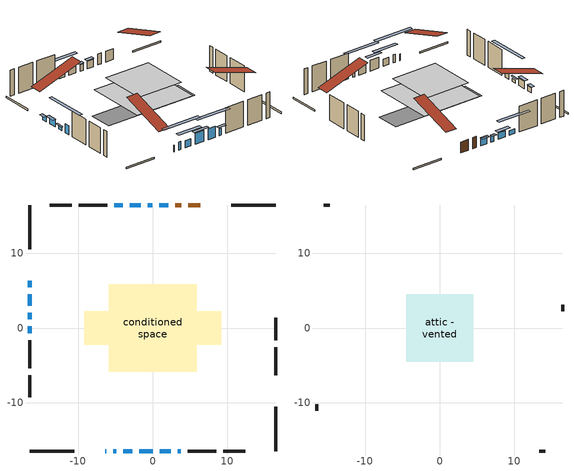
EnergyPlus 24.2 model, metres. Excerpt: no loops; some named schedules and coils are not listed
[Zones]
conditioned space
 floor outside (Floor1 construction): -0.89,-0.89 -0.89,0.89 0.89,0.89 0.89,-0.89 z0
 floor adiabatic (AdiabaticFloorConstruction): -5.88,-5.88 -5.88,5.88 5.88,5.88 5.88,-5.88 z2.44
 floor foundation (Slab1 construction): -9.14,-2.22 -9.14,2.22 9.14,2.22 9.14,-2.22 z0
 wall outside (RimJoist1 construction): 16.46,16.46 10.52,16.46 / -16.46,-16.46 -10.52,-16.46 / -16.46,16.46 -16.46,10.52 / 16.46,-16.46 16.46,-10.52 z0:0.3
 wall outside (AdiabaticWallConstruction 1): 6.35,16.46 4.76,16.46 / 3.83,16.46 3.02,16.46 z0:2.03
 wall outside (AdiabaticWallConstruction): -6.35,-16.46 -6.22,-16.46 / -0.06,16.46 -0.67,16.46 / -1.6,16.46 -3.07,16.46 z0:1.22; -5.29,-16.46 -4.89,-16.46 z0:1.53; -16.46,6.35 -16.46,5.43 z0:0.92; 2.09,16.46 0.87,16.46 / -3.96,-16.46 -2.74,-16.46 / -16.46,4.51 -16.46,2.98 z0:1.37; -4,16.46 -5.17,16.46 z0:0.86; -1.81,-16.46 0.02,-16.46 / 0.95,-16.46 2.42,-16.46 z0:2.03; -16.46,2.05 -16.46,1.16 z0:0.61; -16.46,0.23 -16.46,-0.68 z0:1.7; 3.35,-16.46 3.76,-16.46 z0:1.27
 wall outside (Wall1 construction): -6.1,16.46 -9.89,16.46 / 4.68,-16.46 8.48,-16.46 / -16.46,-1.61 -16.46,-5.41 / 16.46,-6.35 16.46,-2.55 z0:4.88
 wall outside (Wall2 construction): -10.82,16.46 -13.78,16.46 / 9.41,-16.46 12.37,-16.46 / -16.46,-6.34 -16.46,-9.3 / 16.46,-1.62 16.46,1.34 z0:4.88
 window (WindowConstruction 13): -6.35,-16.46 -6.22,-16.46 z0:1.22
 window (WindowConstruction 7): -5.29,-16.46 -4.89,-16.46 z0:1.52
 window (WindowConstruction 8): -16.46,6.35 -16.46,5.43 z0:0.91
 window (WindowConstruction 9): 2.09,16.46 0.87,16.46 z0:1.37
 window (WindowConstruction 10): -0.06,16.46 -0.67,16.46 z0:1.22
 window (WindowConstruction 11): -3.96,-16.46 -2.74,-16.46 z0:1.37
 window (WindowConstruction 12): -16.46,4.5 -16.46,2.98 z0:1.37
 window (WindowConstruction): -1.6,16.46 -3.07,16.46 z0:1.22
 window (WindowConstruction 1): -4,16.46 -5.17,16.46 z0:0.86
 window (WindowConstruction 2): -1.81,-16.46 0.02,-16.46 z0:2.03
 window (WindowConstruction 3): 0.95,-16.46 2.42,-16.46 z0:2.03
 window (WindowConstruction 4): -16.46,2.05 -16.46,1.16 z0:0.61
 window (WindowConstruction 5): -16.46,0.23 -16.46,-0.68 z0:1.7
 window (WindowConstruction 6): 3.35,-16.46 3.75,-16.46 z0:1.27
 door (Door): 6.35,16.46 4.76,16.46 z0:2.03
 door (Door 1): 3.83,16.46 3.02,16.46 z0:2.03
 ceiling adiabatic (AdiabaticFloorConstruction): 5.88,-5.88 5.88,5.88 -5.88,5.88 -5.88,-5.88 z2.44
attic - vented
 floor to conditioned space (Floor2 construction Reversed): -4.5,-4.5 -4.5,4.5 4.5,4.5 4.5,-4.5 z4.88
 wall outside (Wall3 construction): -14.71,16.46 -15.53,16.46 / 13.3,-16.46 14.12,-16.46 / -16.46,-10.23 -16.46,-11.05 / 16.46,2.27 16.46,3.09 z0:4.88
 roof outside (Roof1 construction): 7.28,16.46,4.88 7.28,7.69,7.8 9.59,7.69,7.8 9.59,16.46,4.88; -7.28,-16.46,4.88 -7.28,-7.69,7.8 -9.59,-7.69,7.8 -9.59,-16.46,4.88; -16.46,7.28,4.88 -7.69,7.28,7.8 -7.69,9.59,7.8 -16.46,9.59,4.88; 16.46,-7.28,4.88 7.69,-7.28,7.8 7.69,-9.59,7.8 16.46,-9.59,4.88
shading: -1.23,-16.46 -8.95,-16.46 -8.95,-17.07 -1.23,-17.07 z5.18; -16.46,5.28 -16.46,6.5 -17.07,6.5 -17.07,5.28 z1.06; 0.72,16.46 2.24,16.46 2.24,17.07 0.72,17.07 z1.52; -0.82,16.46 0.09,16.46 0.09,17.07 -0.82,17.07 z1.37; -0.91,-16.46 -5.79,-16.46 -5.79,-17.07 -0.91,-17.07 z3.2; -16.46,2.83 -16.46,4.65 -17.07,4.65 -17.07,2.83 z1.52; -3.68,16.46 -0.99,16.46 -0.99,17.07 -3.68,17.07 z1.83; -7.91,16.46 -1.26,16.46 -1.26,17.07 -7.91,17.07 z3.6; 0.63,-16.46 -2.42,-16.46 -2.42,-17.07 0.63,-17.07 z2.64; 5.16,-16.46 -1.79,-16.46 -1.79,-17.07 5.16,-17.07 z4.77; -16.46,0.86 -16.46,2.35 -16.76,2.35 -16.76,0.86 z0.91; -16.46,-4.34 -16.46,3.89 -17.07,3.89 -17.07,-4.34 z5.36; 4.36,-16.46 2.74,-16.46 2.74,-17.07 4.36,-17.07 z1.88
[Building]
Building 1: Terrain=Suburbs
[Site:Location]
Comox AP_BC: Latitude {deg}=49.72; Longitude {deg}=-124.9; Time Zone {hr}=-8; Elevation {m}=26; Keep Site Location Information=Yes
[Site:GroundTemperature:Shallow]
7.68431, 6.60511, 6.51868, 7.03082, 9.08677, 11.1331, 12.9072, 14.0311, 14.1265, 13.2125, 11.4836, 9.50004
[Site:WaterMainsTemperature]
Calculation Method=Schedule; Temperature Schedule=mains temperature schedule
[Material] Roughness=Rough; Thermal Absorptance=0.9
Name | Thickness {m} | Conductivity {W/m-K} | Density {kg/m3} | Specific Heat {J/kg-K} | Solar Absorptance | Visible Absorptance
asphalt or fiberglass shingles | 0.00635 | 0.162714 | 1121.4 | 1465.45 | 0.4 | 0.4
ceiling stud and cavity | 0.1397 | 0.0760664 | 65.682 | 1177.47 | 0.7 | 0.7
concrete 4.0 in. | 0.1016 | 1.803125 | 2242.8 | 837.4 | 0.7 | 0.7
door material | 0.04445 | 0.053851 | 512.64 | 1214.23 | 0.7 | 0.7
door material 1 | 0.04445 | 0.188738 | 512.64 | 1214.23 | 0.7 | 0.7
floor covering | 0.0127 | 0.0433444 | 54.468 | 1339.84 | 0.6 | 0.6
floor rigid ins; wall rigid ins | 0.512978 | 0.029427 | 32.04 | 1214.23 | 0.7 | 0.7
floor stud and cavity | 0.1397 | 0.0908587 | 92.3553 | 1139.71 | 0.7 | 0.7
floor stud and cavity 1 | 0.1397 | 1.75129 | 37.0049 | 1207.88 | 0.7 | 0.7
furniture material conditioned space 1 | 0.1524 | 0.115458 | 640.8 | 1214.23 | 0.6 | 0.6
gypsum board | 0.0127 | 0.160291 | 801 | 837.4 | 0.6 | 0.6
osb sheathing 0.5 in. | 0.0127 | 0.115458 | 512.64 | 1214.23 | 0.7 | 0.7
osb sheathing 0.75 in. | 0.01905 | 0.115458 | 512.64 | 1214.23 | 0.7 | 0.7
osb sheathing 2.0 in. | 0.0508 | 0.115458 | 512.64 | 1214.23 | 0.7 | 0.7
rim joist stud and cavity | 0.0508 | 0.0285197 | 125.044 | 1163.47 | 0.6 | 0.6
wall stud and cavity | 0.1397 | 0.0933394 | 139.0536 | 1170.24 | 0.7 | 0.7
wall stud and cavity 1 | 0.1397 | 0.0941144 | 139.0536 | 1170.24 | 0.7 | 0.7
wall stud and cavity 2 | 0.0889 | 6.1454 | 50.32683 | 1063.81 | 0.6 | 0.6
wall stud and cavity 3 | 0.0889 | 0.380278 | 52.3479 | 1209.89 | 0.7 | 0.7
wall stud and cavity 4 | 0.0889 | 0.391764 | 83.0341 | 1211.67 | 0.7 | 0.7
wood siding | 0.0254 | 0.102417 | 544.68 | 1172.36 | 0.4 | 0.4
wood siding 1 | 0.00254 | 0.102417 | 544.68 | 1172.36 | 0.4 | 0.4
wood siding 2; wood siding 3; wood siding 4 | 0.0254 | 0.102417 | 544.68 | 1172.36 | 0.7 | 0.7
[WindowMaterial:SimpleGlazingSystem]
Name | U-Factor {W/m2-K} | Solar Heat Gain Coefficient
WindowMaterial | 2.24054 | 0.55
WindowMaterial 1 | 2.364887 | 0.5
WindowMaterial 10 | 2.438701 | 0.46
WindowMaterial 11 | 2.21385 | 0.56
WindowMaterial 12 | 5.521855 | 0.55
WindowMaterial 2 | 4.21762 | 0.68
WindowMaterial 3 | 1.99922 | 0.65
WindowMaterial 4 | 2.52274 | 0.43
WindowMaterial 5 | 2.48753 | 0.44
WindowMaterial 6 | 2.33139 | 0.54
WindowMaterial 7 | 2.31833 | 0.55
WindowMaterial 8 | 2.43473 | 0.47
WindowMaterial 9 | 2.25928 | 0.54
[Construction]
AdiabaticFloorConstruction: floor stud and cavity 1, floor rigid ins, osb sheathing 0.75 in., floor covering
AdiabaticWallConstruction: wood siding 3, wall rigid ins, wall stud and cavity 3, gypsum board
AdiabaticWallConstruction 1: wood siding 4, wall rigid ins, wall stud and cavity 3, gypsum board
Door: door material
Door 1: door material 1
Floor1 construction: floor stud and cavity, osb sheathing 0.75 in., floor covering
Floor2 construction Reversed: gypsum board, ceiling stud and cavity
furniture construction conditioned space 1: furniture material conditioned space 1
PartitionWallConstruction: gypsum board, wall stud and cavity 4, gypsum board
RimJoist1 construction: wood siding 2, osb sheathing 2.0 in., rim joist stud and cavity
Roof1 construction: asphalt or fiberglass shingles
Slab1 construction: concrete 4.0 in.
Wall1 construction: wood siding, osb sheathing 0.5 in., wall stud and cavity, gypsum board
Wall2 construction: wood siding, osb sheathing 0.5 in., wall stud and cavity 1, gypsum board
Wall3 construction: wood siding 1, wall stud and cavity 2
WindowConstruction: WindowMaterial
WindowConstruction 1: WindowMaterial 1
WindowConstruction 10: WindowMaterial 10
WindowConstruction 11; WindowConstruction 9: WindowMaterial 9
WindowConstruction 12: WindowMaterial 11
WindowConstruction 13: WindowMaterial 12
WindowConstruction 2: WindowMaterial 2
WindowConstruction 3: WindowMaterial 3
WindowConstruction 4: WindowMaterial 4
WindowConstruction 5: WindowMaterial 5
WindowConstruction 6: WindowMaterial 6
WindowConstruction 7: WindowMaterial 7
WindowConstruction 8: WindowMaterial 8
[Zone] Multiplier=1; Part of Total Floor Area=Yes
Name | Volume {m3}
attic - vented | 38.4288
conditioned space | 361.7
[Space]
Name | Zone | Volume {m3}
attic - vented 1 | attic - vented | 38.4288
conditioned space 1 | conditioned space | 361.7
[ZoneInfiltration:EffectiveLeakageArea]
infil attic - vented 1: Zone or Space=attic - vented 1; Schedule=Always On Discrete; Effective Air Leakage Area {cm2}=3471.86; Stack Coefficient=0.000542328; Wind Coefficient=1.57344e-05
[ZoneMixing]
whole house fan mix: Zone or Space=attic - vented; Schedule=Always On Continuous; Design Flow Rate Calculation Method=Flow/Zone; Design Flow Rate {m3/s}=0; Source Zone or Space=conditioned space
[SurfaceProperty:ExposedFoundationPerimeter]
Slab1: Exposed Perimeter Calculation Method=TotalExposedPerimeter; Total Exposed Perimeter {m}=45.416
[InternalMass] Zone or ZoneList=conditioned space; Space or SpaceList=conditioned space 1
Name | Construction | Surface Area {m2}
furniture mass conditioned space 1 | furniture construction conditioned space 1 | 88.9478
partition wall mass | PartitionWallConstruction | 222.369
[Lights]
interior lighting: Zone or ZoneList or Space or SpaceList=conditioned space 1; Schedule=interior lighting schedule; Design Level Calculation Method=LightingLevel; Lighting Level {W}=343.2; Return Air Fraction=0; Fraction Radiant=0.6; Fraction Visible=0.2; Fraction Replaceable=1
[People]
occupants: Zone or ZoneList or Space or SpaceList=conditioned space 1; Number of People Schedule=occupants schedule; Number of People Calculation Method=People; Number of People=3; Fraction Radiant=0.314171; Sensible Heat Fraction=0.56303; Activity Level Schedule=occupants activity schedule; Carbon Dioxide Generation Rate {m3/s-W}=0; Enable ASHRAE 55 Comfort Warnings=No; Mean Radiant Temperature Calculation Type=EnclosureAveraged
[ElectricEquipment] Zone or ZoneList or Space or SpaceList=conditioned space 1; Design Level Calculation Method=EquipmentLevel
Name | Schedule | Design Level {W} | Fraction Latent | Fraction Radiant | Fraction Lost
clothes dryer | clothes dryer schedule | 140.772 | 0.015 | 0.081 | 0.85
clothes washer | clothes washer schedule | 32.1985 | 0.03 | 0.162 | 0.7
cooking range | cooking range schedule | 215.147 | 0.08 | 0.432 | 0.2
dishwasher | dishwasher schedule | 66.8632 | 0.3 | 0.18 | 0.4
fridge | fridge schedule | 72.9452 | 0 | 0.6 | 0
mech vent bath fan 0 | mech vent bath fan 0 schedule | 50.2 | 0 | 0 | 1
mech vent house fan | mech vent house fan schedule | 0 | 0 | 0 | 1
mech vent house fan cfis | mech vent house fan cfis schedule | 0 | 0 | 0 | 0
mech vent range fan 0 | mech vent range fan 0 schedule | 57 | 0 | 0 | 1
misc plug loads | misc plug loads schedule | 494.7 | 0.045 | 0.513 | 0.1
whole house fan | Always On Discrete | 0 | 0 | 0 | 1
[OtherEquipment] Zone or ZoneList or Space or SpaceList=conditioned space 1; Design Level Calculation Method=EquipmentLevel
Name | Fuel Type | Schedule | Design Level {W} | Fraction Latent | Fraction Radiant | Fraction Lost
clothes dryer 1 | Electricity | clothes dryer schedule | 0 | 0.015 | 0.081 | 0.85
cooking range 1 | Electricity | cooking range schedule | 0 | 0.08 | 0.432 | 0.2
general water use latent | None | general water use schedule | 62.594 | 1 | 0 | 0
general water use sensible | None | general water use schedule | -61.6891 | 0 | 0.6 | 0
mech vent house fan latent load | None | Always On Discrete | 0 | 1 | 0 | 0
mech vent house fan sensible load | None | Always On Discrete | 0 | 0 | 0 | 0
water heater energy adjustment1 | Electricity | Always On Discrete | 0.01 | 0 | 0 | 1
[ZoneInfiltration:DesignFlowRate] Zone or ZoneList or Space or SpaceList=conditioned space 1; Schedule=Always On Discrete; Design Flow Rate Calculation Method=Flow/Zone; Design Flow Rate {m3/s}=0
infil flow; natural vent flow; whole house fan flow
[ZoneControl:Thermostat]
conditioned space Thermostat: Zone or ZoneList=conditioned space; Control Type Schedule=conditioned space Thermostat Schedule; Control 1=conditioned space temperature setpoint; Temperature Difference Between Cutout And Setpoint {deltaC}=0
[ThermostatSetpoint:DualSetpoint]
conditioned space temperature setpoint: Heating Setpoint Temperature Schedule=heating setpoint; Cooling Setpoint Temperature Schedule=cooling setpoint
[AirLoopHVAC:UnitarySystem]
unit heater unitary system: Control Type=Load; Controlling Zone or Thermostat Location=conditioned space; Dehumidification Control Type=None; Availability Schedule=Always On Discrete; Supply Fan=unit heater supply fan; Fan Placement=BlowThrough; Supply Air Fan Operating Mode Schedule=unit heater auto fan schedule; Heating Coil=unit heater htg coil; DX Heating Coil Sizing Ratio=1; Use DOAS DX Cooling Coil=No; Minimum Supply Air Temperature {C}=2; Latent Load Control=SensibleOnlyLoadControl; Cooling Supply Air Flow Rate Method=None; Heating Supply Air Flow Rate Method=SupplyAirFlowRate; Heating Supply Air Flow Rate {m3/s}=0.00141584; No Load Supply Air Flow Rate Method=SupplyAirFlowRate; No Load Supply Air Flow Rate {m3/s}=0; No Load Supply Air Flow Rate Control Set To Low Speed=Yes; Maximum Supply Air Temperature {C}=48.8889; Maximum Outdoor Dry-Bulb Temperature for Supplemental Heater Operation {C}=21; Ancillary On-Cycle Electric Power {W}=0; Ancillary Off-Cycle Electric Power {W}=0
[Zone equipment]
conditioned space: electric baseboard, unit heater unitary system
[Foundation:Kiva]
Foundation Kiva 1: Initial Indoor Air Temperature {C}=18; Wall Height Above Grade {m}=0.1016; Wall Depth Below Slab {m}=0.2032
[Foundation:Kiva:Settings]
Soil Conductivity {W/m-K}=0.849921; Soil Density {kg/m3}=1842.3; Soil Specific Heat {J/kg-K}=418.7; Ground Solar Absorptivity=0.9; Ground Thermal Absorptivity=0.9; Ground Surface Roughness {m}=0.03; Far-Field Width {m}=40; Deep-Ground Boundary Condition=ZeroFlux; Deep-Ground Depth {m}=40; Minimum Cell Dimension {m}=0.2; Maximum Cell Growth Coefficient=3; Simulation Timestep=Timestep
[Exterior:Lights]
exterior lighting: Schedule=exterior lighting schedule; Design Level {W}=75.6
[EnergyManagementSystem:Sensor] Output:Variable or Output:Meter Index Key=conditioned space
Name | Output:Variable or Output:Meter
conditioned_space_clg_unmet_s | Zone Cooling Setpoint Not Met Time
conditioned_space_htg_unmet_s | Zone Heating Setpoint Not Met Time
fridge_tin_s; tin_s; tin_s_1 | Zone Mean Air Temperature
tout_s | Zone Outdoor Air Drybulb Temperature
win_s | Zone Air Humidity Ratio
[Schedule:Constant]
Name | Hourly Value
Always On Continuous; mech vent house fan schedule; mech vent house fan cfis schedule; Always On Discrete | 1
occupants activity schedule | 117.228
fridge schedule; unit heater auto fan schedule | 0
[Schedule:Week:Daily]
interior lighting schedule Week Rule - Jan1-Jan27: interior lighting schedule day, interior lighting schedule day, interior lighting schedule day, interior lighting schedule day, interior lighting schedule day, interior lighting schedule day, interior lighting schedule day, interior lighting schedule default day, interior lighting schedule default day, interior lighting schedule default day, interior lighting schedule default day, interior lighting schedule default day
interior lighting schedule Week Rule - Jan28-Feb3: interior lighting schedule day, interior lighting schedule day, interior lighting schedule day, interior lighting schedule day, interior lighting schedule day 1, interior lighting schedule day 1, interior lighting schedule day 1, interior lighting schedule default day, interior lighting schedule default day, interior lighting schedule default day, interior lighting schedule default day, interior lighting schedule default day
interior lighting schedule Week Rule - Feb4-Feb24: interior lighting schedule day 1, interior lighting schedule day 1, interior lighting schedule day 1, interior lighting schedule day 1, interior lighting schedule day 1, interior lighting schedule day 1, interior lighting schedule day 1, interior lighting schedule default day, interior lighting schedule default day, interior lighting schedule default day, interior lighting schedule default day, interior lighting schedule default day
interior lighting schedule Week Rule - Feb25-Mar3: interior lighting schedule day 1, interior lighting schedule day 1, interior lighting schedule day 1, interior lighting schedule day 1, interior lighting schedule day 2, interior lighting schedule day 2, interior lighting schedule day 2, interior lighting schedule default day, interior lighting schedule default day, interior lighting schedule default day, interior lighting schedule default day, interior lighting schedule default day
interior lighting schedule Week Rule - Mar4-Mar31: interior lighting schedule day 2, interior lighting schedule day 2, interior lighting schedule day 2, interior lighting schedule day 2, interior lighting schedule day 2, interior lighting schedule day 2, interior lighting schedule day 2, interior lighting schedule default day, interior lighting schedule default day, interior lighting schedule default day, interior lighting schedule default day, interior lighting schedule default day
interior lighting schedule Week Rule - Apr1-Apr28: interior lighting schedule day 3, interior lighting schedule day 3, interior lighting schedule day 3, interior lighting schedule day 3, interior lighting schedule day 3, interior lighting schedule day 3, interior lighting schedule day 3, interior lighting schedule default day, interior lighting schedule default day, interior lighting schedule default day, interior lighting schedule default day, interior lighting schedule default day
interior lighting schedule Week Rule - Apr29-May5: interior lighting schedule day 3, interior lighting schedule day 3, interior lighting schedule day 4, interior lighting schedule day 4, interior lighting schedule day 4, interior lighting schedule day 4, interior lighting schedule day 4, interior lighting schedule default day, interior lighting schedule default day, interior lighting schedule default day, interior lighting schedule default day, interior lighting schedule default day
interior lighting schedule Week Rule - May6-May26: interior lighting schedule day 4, interior lighting schedule day 4, interior lighting schedule day 4, interior lighting schedule day 4, interior lighting schedule day 4, interior lighting schedule day 4, interior lighting schedule day 4, interior lighting schedule default day, interior lighting schedule default day, interior lighting schedule default day, interior lighting schedule default day, interior lighting schedule default day
interior lighting schedule Week Rule - May27-Jun2: interior lighting schedule day 4, interior lighting schedule day 4, interior lighting schedule day 4, interior lighting schedule day 4, interior lighting schedule day 4, interior lighting schedule day 5, interior lighting schedule day 5, interior lighting schedule default day, interior lighting schedule default day, interior lighting schedule default day, interior lighting schedule default day, interior lighting schedule default day
interior lighting schedule Week Rule - Jun3-Jun30: interior lighting schedule day 5, interior lighting schedule day 5, interior lighting schedule day 5, interior lighting schedule day 5, interior lighting schedule day 5, interior lighting schedule day 5, interior lighting schedule day 5, interior lighting schedule default day, interior lighting schedule default day, interior lighting schedule default day, interior lighting schedule default day, interior lighting schedule default day
interior lighting schedule Week Rule - Jul1-Jul28: interior lighting schedule day 6, interior lighting schedule day 6, interior lighting schedule day 6, interior lighting schedule day 6, interior lighting schedule day 6, interior lighting schedule day 6, interior lighting schedule day 6, interior lighting schedule default day, interior lighting schedule default day, interior lighting schedule default day, interior lighting schedule default day, interior lighting schedule default day
interior lighting schedule Week Rule - Jul29-Aug4: interior lighting schedule day 6, interior lighting schedule day 6, interior lighting schedule day 6, interior lighting schedule day 7, interior lighting schedule day 7, interior lighting schedule day 7, interior lighting schedule day 7, interior lighting schedule default day, interior lighting schedule default day, interior lighting schedule default day, interior lighting schedule default day, interior lighting schedule default day
interior lighting schedule Week Rule - Aug5-Aug25: interior lighting schedule day 7, interior lighting schedule day 7, interior lighting schedule day 7, interior lighting schedule day 7, interior lighting schedule day 7, interior lighting schedule day 7, interior lighting schedule day 7, interior lighting schedule default day, interior lighting schedule default day, interior lighting schedule default day, interior lighting schedule default day, interior lighting schedule default day
interior lighting schedule Week Rule - Aug26-Sep1: interior lighting schedule day 7, interior lighting schedule day 7, interior lighting schedule day 7, interior lighting schedule day 7, interior lighting schedule day 7, interior lighting schedule day 7, interior lighting schedule day 8, interior lighting schedule default day, interior lighting schedule default day, interior lighting schedule default day, interior lighting schedule default day, interior lighting schedule default day
interior lighting schedule Week Rule - Sep2-Sep29: interior lighting schedule day 8, interior lighting schedule day 8, interior lighting schedule day 8, interior lighting schedule day 8, interior lighting schedule day 8, interior lighting schedule day 8, interior lighting schedule day 8, interior lighting schedule default day, interior lighting schedule default day, interior lighting schedule default day, interior lighting schedule default day, interior lighting schedule default day
interior lighting schedule Week Rule - Sep30-Oct6: interior lighting schedule day 8, interior lighting schedule day 9, interior lighting schedule day 9, interior lighting schedule day 9, interior lighting schedule day 9, interior lighting schedule day 9, interior lighting schedule day 9, interior lighting schedule default day, interior lighting schedule default day, interior lighting schedule default day, interior lighting schedule default day, interior lighting schedule default day
interior lighting schedule Week Rule - Oct7-Oct27: interior lighting schedule day 9, interior lighting schedule day 9, interior lighting schedule day 9, interior lighting schedule day 9, interior lighting schedule day 9, interior lighting schedule day 9, interior lighting schedule day 9, interior lighting schedule default day, interior lighting schedule default day, interior lighting schedule default day, interior lighting schedule default day, interior lighting schedule default day
interior lighting schedule Week Rule - Oct28-Nov3: interior lighting schedule day 9, interior lighting schedule day 9, interior lighting schedule day 9, interior lighting schedule day 9, interior lighting schedule day 10, interior lighting schedule day 10, interior lighting schedule day 10, interior lighting schedule default day, interior lighting schedule default day, interior lighting schedule default day, interior lighting schedule default day, interior lighting schedule default day
interior lighting schedule Week Rule - Nov4-Nov24: interior lighting schedule day 10, interior lighting schedule day 10, interior lighting schedule day 10, interior lighting schedule day 10, interior lighting schedule day 10, interior lighting schedule day 10, interior lighting schedule day 10, interior lighting schedule default day, interior lighting schedule default day, interior lighting schedule default day, interior lighting schedule default day, interior lighting schedule default day
interior lighting schedule Week Rule - Nov25-Dec1: interior lighting schedule day 10, interior lighting schedule day 10, interior lighting schedule day 10, interior lighting schedule day 10, interior lighting schedule day 10, interior lighting schedule day 10, interior lighting schedule day 11, interior lighting schedule default day, interior lighting schedule default day, interior lighting schedule default day, interior lighting schedule default day, interior lighting schedule default day
interior lighting schedule Week Rule - Dec2-Dec31: interior lighting schedule day 11, interior lighting schedule day 11, interior lighting schedule day 11, interior lighting schedule day 11, interior lighting schedule day 11, interior lighting schedule day 11, interior lighting schedule day 11, interior lighting schedule default day, interior lighting schedule default day, interior lighting schedule default day, interior lighting schedule default day, interior lighting schedule default day
occupants schedule Week Rule - Jan1-Dec31: occupants schedule day, occupants schedule day, occupants schedule day, occupants schedule day, occupants schedule day, occupants schedule day, occupants schedule day, occupants schedule default day, occupants schedule default day, occupants schedule default day, occupants schedule default day, occupants schedule default day
clothes dryer schedule Week Rule - Jan1-Dec31: clothes dryer schedule day, clothes dryer schedule day, clothes dryer schedule day, clothes dryer schedule day, clothes dryer schedule day, clothes dryer schedule day, clothes dryer schedule day, clothes dryer schedule default day, clothes dryer schedule default day, clothes dryer schedule default day, clothes dryer schedule default day, clothes dryer schedule default day
clothes washer schedule Week Rule - Jan1-Dec31: clothes washer schedule day, clothes washer schedule day, clothes washer schedule day, clothes washer schedule day, clothes washer schedule day, clothes washer schedule day, clothes washer schedule day, clothes washer schedule default day, clothes washer schedule default day, clothes washer schedule default day, clothes washer schedule default day, clothes washer schedule default day
cooking range schedule Week Rule - Jan1-Dec31: cooking range schedule day, cooking range schedule day, cooking range schedule day, cooking range schedule day, cooking range schedule day, cooking range schedule day, cooking range schedule day, cooking range schedule default day, cooking range schedule default day, cooking range schedule default day, cooking range schedule default day, cooking range schedule default day
dishwasher schedule Week Rule - Jan1-Dec31: dishwasher schedule day, dishwasher schedule day, dishwasher schedule day, dishwasher schedule day, dishwasher schedule day, dishwasher schedule day, dishwasher schedule day, dishwasher schedule default day, dishwasher schedule default day, dishwasher schedule default day, dishwasher schedule default day, dishwasher schedule default day
mech vent bath fan 0 schedule Week Rule - Jan1-Dec31: mech vent bath fan 0 schedule day, mech vent bath fan 0 schedule day, mech vent bath fan 0 schedule day, mech vent bath fan 0 schedule day, mech vent bath fan 0 schedule day, mech vent bath fan 0 schedule day, mech vent bath fan 0 schedule day, mech vent bath fan 0 schedule default day, mech vent bath fan 0 schedule default day, mech vent bath fan 0 schedule default day, mech vent bath fan 0 schedule default day, mech vent bath fan 0 schedule default day
mech vent range fan 0 schedule Week Rule - Jan1-Dec31: mech vent range fan 0 schedule day, mech vent range fan 0 schedule day, mech vent range fan 0 schedule day, mech vent range fan 0 schedule day, mech vent range fan 0 schedule day, mech vent range fan 0 schedule day, mech vent range fan 0 schedule day, mech vent range fan 0 schedule default day, mech vent range fan 0 schedule default day, mech vent range fan 0 schedule default day, mech vent range fan 0 schedule default day, mech vent range fan 0 schedule default day
misc plug loads schedule Week Rule - Jan1-Dec31: misc plug loads schedule day, misc plug loads schedule day, misc plug loads schedule day, misc plug loads schedule day, misc plug loads schedule day, misc plug loads schedule day, misc plug loads schedule day, misc plug loads schedule default day, misc plug loads schedule default day, misc plug loads schedule default day, misc plug loads schedule default day, misc plug loads schedule default day
general water use schedule Week Rule - Jan1-Dec31: general water use schedule day, general water use schedule day, general water use schedule day, general water use schedule day, general water use schedule day, general water use schedule day, general water use schedule day, general water use schedule default day, general water use schedule default day, general water use schedule default day, general water use schedule default day, general water use schedule default day
exterior lighting schedule Week Rule - Jan1-Jan27: exterior lighting schedule day, exterior lighting schedule day, exterior lighting schedule day, exterior lighting schedule day, exterior lighting schedule day, exterior lighting schedule day, exterior lighting schedule day, exterior lighting schedule default day, exterior lighting schedule default day, exterior lighting schedule default day, exterior lighting schedule default day, exterior lighting schedule default day
exterior lighting schedule Week Rule - Jan28-Feb3: exterior lighting schedule day, exterior lighting schedule day, exterior lighting schedule day, exterior lighting schedule day, exterior lighting schedule day 1, exterior lighting schedule day 1, exterior lighting schedule day 1, exterior lighting schedule default day, exterior lighting schedule default day, exterior lighting schedule default day, exterior lighting schedule default day, exterior lighting schedule default day
exterior lighting schedule Week Rule - Feb4-Feb24: exterior lighting schedule day 1, exterior lighting schedule day 1, exterior lighting schedule day 1, exterior lighting schedule day 1, exterior lighting schedule day 1, exterior lighting schedule day 1, exterior lighting schedule day 1, exterior lighting schedule default day, exterior lighting schedule default day, exterior lighting schedule default day, exterior lighting schedule default day, exterior lighting schedule default day
exterior lighting schedule Week Rule - Feb25-Mar3: exterior lighting schedule day 1, exterior lighting schedule day 1, exterior lighting schedule day 1, exterior lighting schedule day 1, exterior lighting schedule day 2, exterior lighting schedule day 2, exterior lighting schedule day 2, exterior lighting schedule default day, exterior lighting schedule default day, exterior lighting schedule default day, exterior lighting schedule default day, exterior lighting schedule default day
exterior lighting schedule Week Rule - Mar4-Mar31: exterior lighting schedule day 2, exterior lighting schedule day 2, exterior lighting schedule day 2, exterior lighting schedule day 2, exterior lighting schedule day 2, exterior lighting schedule day 2, exterior lighting schedule day 2, exterior lighting schedule default day, exterior lighting schedule default day, exterior lighting schedule default day, exterior lighting schedule default day, exterior lighting schedule default day
exterior lighting schedule Week Rule - Apr1-Apr28: exterior lighting schedule day 3, exterior lighting schedule day 3, exterior lighting schedule day 3, exterior lighting schedule day 3, exterior lighting schedule day 3, exterior lighting schedule day 3, exterior lighting schedule day 3, exterior lighting schedule default day, exterior lighting schedule default day, exterior lighting schedule default day, exterior lighting schedule default day, exterior lighting schedule default day
exterior lighting schedule Week Rule - Apr29-May5: exterior lighting schedule day 3, exterior lighting schedule day 3, exterior lighting schedule day 4, exterior lighting schedule day 4, exterior lighting schedule day 4, exterior lighting schedule day 4, exterior lighting schedule day 4, exterior lighting schedule default day, exterior lighting schedule default day, exterior lighting schedule default day, exterior lighting schedule default day, exterior lighting schedule default day
exterior lighting schedule Week Rule - May6-May26: exterior lighting schedule day 4, exterior lighting schedule day 4, exterior lighting schedule day 4, exterior lighting schedule day 4, exterior lighting schedule day 4, exterior lighting schedule day 4, exterior lighting schedule day 4, exterior lighting schedule default day, exterior lighting schedule default day, exterior lighting schedule default day, exterior lighting schedule default day, exterior lighting schedule default day
exterior lighting schedule Week Rule - May27-Jun2: exterior lighting schedule day 4, exterior lighting schedule day 4, exterior lighting schedule day 4, exterior lighting schedule day 4, exterior lighting schedule day 4, exterior lighting schedule day 5, exterior lighting schedule day 5, exterior lighting schedule default day, exterior lighting schedule default day, exterior lighting schedule default day, exterior lighting schedule default day, exterior lighting schedule default day
exterior lighting schedule Week Rule - Jun3-Jun30: exterior lighting schedule day 5, exterior lighting schedule day 5, exterior lighting schedule day 5, exterior lighting schedule day 5, exterior lighting schedule day 5, exterior lighting schedule day 5, exterior lighting schedule day 5, exterior lighting schedule default day, exterior lighting schedule default day, exterior lighting schedule default day, exterior lighting schedule default day, exterior lighting schedule default day
exterior lighting schedule Week Rule - Jul1-Jul28: exterior lighting schedule day 6, exterior lighting schedule day 6, exterior lighting schedule day 6, exterior lighting schedule day 6, exterior lighting schedule day 6, exterior lighting schedule day 6, exterior lighting schedule day 6, exterior lighting schedule default day, exterior lighting schedule default day, exterior lighting schedule default day, exterior lighting schedule default day, exterior lighting schedule default day
exterior lighting schedule Week Rule - Jul29-Aug4: exterior lighting schedule day 6, exterior lighting schedule day 6, exterior lighting schedule day 6, exterior lighting schedule day 7, exterior lighting schedule day 7, exterior lighting schedule day 7, exterior lighting schedule day 7, exterior lighting schedule default day, exterior lighting schedule default day, exterior lighting schedule default day, exterior lighting schedule default day, exterior lighting schedule default day
exterior lighting schedule Week Rule - Aug5-Aug25: exterior lighting schedule day 7, exterior lighting schedule day 7, exterior lighting schedule day 7, exterior lighting schedule day 7, exterior lighting schedule day 7, exterior lighting schedule day 7, exterior lighting schedule day 7, exterior lighting schedule default day, exterior lighting schedule default day, exterior lighting schedule default day, exterior lighting schedule default day, exterior lighting schedule default day
exterior lighting schedule Week Rule - Aug26-Sep1: exterior lighting schedule day 7, exterior lighting schedule day 7, exterior lighting schedule day 7, exterior lighting schedule day 7, exterior lighting schedule day 7, exterior lighting schedule day 7, exterior lighting schedule day 8, exterior lighting schedule default day, exterior lighting schedule default day, exterior lighting schedule default day, exterior lighting schedule default day, exterior lighting schedule default day
[Schedule:Year]
interior lighting schedule: interior lighting schedule Week Rule - Jan1-Jan27, 1, 1, 1, 27, interior lighting schedule Week Rule - Jan28-Feb3, 1, 28, 2, 3, interior lighting schedule Week Rule - Feb4-Feb24, 2, 4, 2, 24, interior lighting schedule Week Rule - Feb25-Mar3, 2, 25, 3, 3, interior lighting schedule Week Rule - Mar4-Mar31, 3, 4, 3, 31, interior lighting schedule Week Rule - Apr1-Apr28, 4, 1, 4, 28, interior lighting schedule Week Rule - Apr29-May5, 4, 29, 5, 5, interior lighting schedule Week Rule - May6-May26, 5, 6, 5, 26, interior lighting schedule Week Rule - May27-Jun2, 5, 27, 6, 2, interior lighting schedule Week Rule - Jun3-Jun30, 6, 3, 6, 30, interior lighting schedule Week Rule - Jul1-Jul28, 7, 1, 7, 28, interior lighting schedule Week Rule - Jul29-Aug4, 7, 29, 8, 4, interior lighting schedule Week Rule - Aug5-Aug25, 8, 5, 8, 25, interior lighting schedule Week Rule - Aug26-Sep1, 8, 26, 9, 1, interior lighting schedule Week Rule - Sep2-Sep29, 9, 2, 9, 29, interior lighting schedule Week Rule - Sep30-Oct6, 9, 30, 10, 6, interior lighting schedule Week Rule - Oct7-Oct27, 10, 7, 10, 27, interior lighting schedule Week Rule - Oct28-Nov3, 10, 28, 11, 3, interior lighting schedule Week Rule - Nov4-Nov24, 11, 4, 11, 24, interior lighting schedule Week Rule - Nov25-Dec1, 11, 25, 12, 1, interior lighting schedule Week Rule - Dec2-Dec31, 12, 2, 12, 31
occupants schedule: occupants schedule Week Rule - Jan1-Dec31, 1, 1, 12, 31
clothes dryer schedule: clothes dryer schedule Week Rule - Jan1-Dec31, 1, 1, 12, 31
clothes washer schedule: clothes washer schedule Week Rule - Jan1-Dec31, 1, 1, 12, 31
cooking range schedule: cooking range schedule Week Rule - Jan1-Dec31, 1, 1, 12, 31
dishwasher schedule: dishwasher schedule Week Rule - Jan1-Dec31, 1, 1, 12, 31
mech vent bath fan 0 schedule: mech vent bath fan 0 schedule Week Rule - Jan1-Dec31, 1, 1, 12, 31
mech vent range fan 0 schedule: mech vent range fan 0 schedule Week Rule - Jan1-Dec31, 1, 1, 12, 31
misc plug loads schedule: misc plug loads schedule Week Rule - Jan1-Dec31, 1, 1, 12, 31
general water use schedule: general water use schedule Week Rule - Jan1-Dec31, 1, 1, 12, 31
exterior lighting schedule: exterior lighting schedule Week Rule - Jan1-Jan27, 1, 1, 1, 27, exterior lighting schedule Week Rule - Jan28-Feb3, 1, 28, 2, 3, exterior lighting schedule Week Rule - Feb4-Feb24, 2, 4, 2, 24, exterior lighting schedule Week Rule - Feb25-Mar3, 2, 25, 3, 3, exterior lighting schedule Week Rule - Mar4-Mar31, 3, 4, 3, 31, exterior lighting schedule Week Rule - Apr1-Apr28, 4, 1, 4, 28, exterior lighting schedule Week Rule - Apr29-May5, 4, 29, 5, 5, exterior lighting schedule Week Rule - May6-May26, 5, 6, 5, 26, exterior lighting schedule Week Rule - May27-Jun2, 5, 27, 6, 2, exterior lighting schedule Week Rule - Jun3-Jun30, 6, 3, 6, 30, exterior lighting schedule Week Rule - Jul1-Jul28, 7, 1, 7, 28, exterior lighting schedule Week Rule - Jul29-Aug4, 7, 29, 8, 4, exterior lighting schedule Week Rule - Aug5-Aug25, 8, 5, 8, 25, exterior lighting schedule Week Rule - Aug26-Sep1, 8, 26, 9, 1, exterior lighting schedule Week Rule - Sep2-Sep29, 9, 2, 9, 29, exterior lighting schedule Week Rule - Sep30-Oct6, 9, 30, 10, 6, exterior lighting schedule Week Rule - Oct7-Oct27, 10, 7, 10, 27, exterior lighting schedule Week Rule - Oct28-Nov3, 10, 28, 11, 3, exterior lighting schedule Week Rule - Nov4-Nov24, 11, 4, 11, 24, exterior lighting schedule Week Rule - Nov25-Dec1, 11, 25, 12, 1, exterior lighting schedule Week Rule - Dec2-Dec31, 12, 2, 12, 31
[Schedule:Compact]
conditioned space Thermostat Schedule: Through: 12/31, For: AllDays, Until: 24:00, 4
mains temperature schedule: Through: 01/01, For: AllDays, Until: 24:00, 11.0622, Through: 01/02, For: AllDays, Until: 24:00, 11.025, Through: 01/03, For: AllDays, Until: 24:00, 10.9883, Through: 01/04, For: AllDays, Until: 24:00, 10.9522, Through: 01/05, For: AllDays, Until: 24:00, 10.9172, Through: 01/06, For: AllDays, Until: 24:00, 10.8828, Through: 01/07, For: AllDays, Until: 24:00, 10.8494, Through: 01/08, For: AllDays, Until: 24:00, 10.8167, Through: 01/09, For: AllDays, Until: 24:00, 10.7844, Through: 01/10, For: AllDays, Until: 24:00, 10.7533, Through: 01/11, For: AllDays, Until: 24:00, 10.7228, Through: 01/12, For: AllDays, Until: 24:00, 10.6933, Through: 01/13, For: AllDays, Until: 24:00, 10.6644, Through: 01/14, For: AllDays, Until: 24:00, 10.6367, Through: 01/15, For: AllDays, Until: 24:00, 10.6094, Through: 01/16, For: AllDays, Until: 24:00, 10.5833, Through: 01/17, For: AllDays, Until: 24:00, 10.5578, Through: 01/18, For: AllDays, Until: 24:00, 10.5333, Through: 01/19, For: AllDays, Until: 24:00, 10.51, Through: 01/20, For: AllDays, Until: 24:00, 10.4872, Through: 01/21, For: AllDays, Until: 24:00, 10.465, Through: 01/22, For: AllDays, Until: 24:00, 10.4439, Through: 01/23, For: AllDays, Until: 24:00, 10.4239, Through: 01/24, For: AllDays, Until: 24:00, 10.405, Through: 01/25, For: AllDays, Until: 24:00, 10.3867, Through: 01/26, For: AllDays, Until: 24:00, 10.3694, Through: 01/27, For: AllDays, Until: 24:00, 10.3528, Through: 01/28, For: AllDays, Until: 24:00, 10.3372, Through: 01/29, For: AllDays, Until: 24:00, 10.3228, Through: 01/30, For: AllDays, Until: 24:00, 10.3094, Through: 01/31, For: AllDays, Until: 24:00, 10.2967, Through: 02/01, For: AllDays, Until: 24:00, 10.285, Through: 02/02, For: AllDays, Until: 24:00, 10.2739, Through: 02/03, For: AllDays, Until: 24:00, 10.2644, Through: 02/04, For: AllDays, Until: 24:00, 10.2556, Through: 02/05, For: AllDays, Until: 24:00, 10.2472, Through: 02/06, For: AllDays, Until: 24:00, 10.2406, Through: 02/07, For: AllDays, Until: 24:00, 10.2344, Through: 02/08, For: AllDays, Until: 24:00, 10.2294, Through: 02/09, For: AllDays, Until: 24:00, 10.225, Through: 02/10, For: AllDays, Until: 24:00, 10.2222, Through: 02/11, For: AllDays, Until: 24:00, 10.22, Through: 02/12, For: AllDays, Until: 24:00, 10.2189, Through: 02/13, For: AllDays, Until: 24:00, 10.2183, Through: 02/14, For: AllDays, Until: 24:00, 10.2194, Through: 02/15, For: AllDays, Until: 24:00, 10.2211, Through: 02/16, For: AllDays, Until: 24:00, 10.2239, Through: 02/17, For: AllDays, Until: 24:00, 10.2272, Through: 02/18, For: AllDays, Until: 24:00, 10.2322, Through: 02/19, For: AllDays, Until: 24:00, 10.2378, Through: 02/20, For: AllDays, Until: 24:00, 10.2439, Through: 02/21, For: AllDays, Until: 24:00, 10.2517, Through: 02/22, For: AllDays, Until: 24:00, 10.26, Through: 02/23, For: AllDays, Until: 24:00, 10.2694, Through: 02/24, For: AllDays, Until: 24:00, 10.28, Through: 02/25, For: AllDays, Until: 24:00, 10.2911, Through: 02/26, For: AllDays, Until: 24:00, 10.3033, Through: 02/27, For: AllDays, Until: 24:00, 10.3167, Through: 02/28, For: AllDays, Until: 24:00, 10.3306, Through: 03/01, For: AllDays, Until: 24:00, 10.3456, Through: 03/02, For: AllDays, Until: 24:00, 10.3617, Through: 03/03, For: AllDays, Until: 24:00, 10.3783, Through: 03/04, For: AllDays, Until: 24:00, 10.3961, Through: 03/05, For: AllDays, Until: 24:00, 10.415, Through: 03/06, For: AllDays, Until: 24:00, 10.435, Through: 03/07, For: AllDays, Until: 24:00, 10.4556, Through: 03/08, For: AllDays, Until: 24:00, 10.4767, Through: 03/09, For: AllDays, Until: 24:00, 10.4989, Through: 03/10, For: AllDays, Until: 24:00, 10.5222, Through: 03/11, For: AllDays, Until: 24:00, 10.5467, Through: 03/12, For: AllDays, Until: 24:00, 10.5717, Through: 03/13, For: AllDays, Until: 24:00, 10.5972, Through: 03/14, For: AllDays, Until: 24:00, 10.6239, Through: 03/15, For: AllDays, Until: 24:00, 10.6517, Through: 03/16, For: AllDays, Until: 24:00, 10.68, Through: 03/17, For: AllDays, Until: 24:00, 10.7089, Through: 03/18, For: AllDays, Until: 24:00, 10.7389, Through: 03/19, For: AllDays, Until: 24:00, 10.77, Through: 03/20, For: AllDays, Until: 24:00, 10.8017, Through: 03/21, For: AllDays, Until: 24:00, 10.8339, Through: 03/22, For: AllDays, Until: 24:00, 10.8672, Through: 03/23, For: AllDays, Until: 24:00, 10.9011, Through: 03/24, For: AllDays, Until: 24:00, 10.9361, Through: 03/25, For: AllDays, Until: 24:00, 10.9717, Through: 03/26, For: AllDays, Until: 24:00, 11.0078, Through: 03/27, For: AllDays, Until: 24:00, 11.045, Through: 03/28, For: AllDays, Until: 24:00, 11.0822, Through: 03/29, For: AllDays, Until: 24:00, 11.1211, Through: 03/30, For: AllDays, Until: 24:00, 11.16, Through: 03/31, For: AllDays, Until: 24:00, 11.2, Through: 04/01, For: AllDays, Until: 24:00, 11.2406, Through: 04/02, For: AllDays, Until: 24:00, 11.2817, Through: 04/03, For: AllDays, Until: 24:00, 11.3233, Through: 04/04, For: AllDays, Until: 24:00, 11.3656, Through: 04/05, For: AllDays, Until: 24:00, 11.4089, Through: 04/06, For: AllDays, Until: 24:00, 11.4522, Through: 04/07, For: AllDays, Until: 24:00, 11.4967, Through: 04/08, For: AllDays, Until: 24:00, 11.5417, Through: 04/09, For: AllDays, Until: 24:00, 11.5872, Through: 04/10, For: AllDays, Until: 24:00, 11.6333, Through: 04/11, For: AllDays, Until: 24:00, 11.6794, Through: 04/12, For: AllDays, Until: 24:00, 11.7267, Through: 04/13, For: AllDays, Until: 24:00, 11.7744, Through: 04/14, For: AllDays, Until: 24:00, 11.8222, Through: 04/15, For: AllDays, Until: 24:00, 11.8711, Through: 04/16, For: AllDays, Until: 24:00, 11.92, Through: 04/17, For: AllDays, Until: 24:00, 11.97, Through: 04/18, For: AllDays, Until: 24:00, 12.02, Through: 04/19, For: AllDays, Until: 24:00, 12.07, Through: 04/20, For: AllDays, Until: 24:00, 12.1211, Through: 04/21, For: AllDays, Until: 24:00, 12.1722, Through: 04/22, For: AllDays, Until: 24:00, 12.2239, Through: 04/23, For: AllDays, Until: 24:00, 12.2761, Through: 04/24, For: AllDays, Until: 24:00, 12.3283, Through: 04/25, For: AllDays, Until: 24:00, 12.3811, Through: 04/26, For: AllDays, Until: 24:00, 12.4339, Through: 04/27, For: AllDays, Until: 24:00, 12.4872, Through: 04/28, For: AllDays, Until: 24:00, 12.5411, Through: 04/29, For: AllDays, Until: 24:00, 12.595, Through: 04/30, For: AllDays, Until: 24:00, 12.6489, Through: 05/01, For: AllDays, Until: 24:00, 12.7033, Through: 05/02, For: AllDays, Until: 24:00, 12.7583, Through: 05/03, For: AllDays, Until: 24:00, 12.8133, Through: 05/04, For: AllDays, Until: 24:00, 12.8683, Through: 05/05, For: AllDays, Until: 24:00, 12.9233, Through: 05/06, For: AllDays, Until: 24:00, 12.9789, Through: 05/07, For: AllDays, Until: 24:00, 13.0344, Through: 05/08, For: AllDays, Until: 24:00, 13.09, Through: 05/09, For: AllDays, Until: 24:00, 13.1461, Through: 05/10, For: AllDays, Until: 24:00, 13.2017, Through: 05/11, For: AllDays, Until: 24:00, 13.2578, Through: 05/12, For: AllDays, Until: 24:00, 13.3139, Through: 05/13, For: AllDays, Until: 24:00, 13.37, Through: 05/14, For: AllDays, Until: 24:00, 13.4261, Through: 05/15, For: AllDays, Until: 24:00, 13.4822, Through: 05/16, For: AllDays, Until: 24:00, 13.5389, Through: 05/17, For: AllDays, Until: 24:00, 13.595, Through: 05/18, For: AllDays, Until: 24:00, 13.6511, Through: 05/19, For: AllDays, Until: 24:00, 13.7072, Through: 05/20, For: AllDays, Until: 24:00, 13.7628, Through: 05/21, For: AllDays, Until: 24:00, 13.8189, Through: 05/22, For: AllDays, Until: 24:00, 13.875, Through: 05/23, For: AllDays, Until: 24:00, 13.9306, Through: 05/24, For: AllDays, Until: 24:00, 13.9861, Through: 05/25, For: AllDays, Until: 24:00, 14.0417, Through: 05/26, For: AllDays, Until: 24:00, 14.0967, Through: 05/27, For: AllDays, Until: 24:00, 14.1517, Through: 05/28, For: AllDays, Until: 24:00, 14.2067, Through: 05/29, For: AllDays, Until: 24:00, 14.2611, Through: 05/30, For: AllDays, Until: 24:00, 14.3156, Through: 05/31, For: AllDays, Until: 24:00, 14.37, Through: 06/01, For: AllDays, Until: 24:00, 14.4239, Through: 06/02, For: AllDays, Until: 24:00, 14.4778, Through: 06/03, For: AllDays, Until: 24:00, 14.5311, Through: 06/04, For: AllDays, Until: 24:00, 14.5839, Through: 06/05, For: AllDays, Until: 24:00, 14.6367, Through: 06/06, For: AllDays, Until: 24:00, 14.6889, Through: 06/07, For: AllDays, Until: 24:00, 14.7411, Through: 06/08, For: AllDays, Until: 24:00, 14.7928, Through: 06/09, For: AllDays, Until: 24:00, 14.8439, Through: 06/10, For: AllDays, Until: 24:00, 14.895, Through: 06/11, For: AllDays, Until: 24:00, 14.9456, Through: 06/12, For: AllDays, Until: 24:00, 14.9956, Through: 06/13, For: AllDays, Until: 24:00, 15.045, Through: 06/14, For: AllDays, Until: 24:00, 15.0939, Through: 06/15, For: AllDays, Until: 24:00, 15.1428, Through: 06/16, For: AllDays, Until: 24:00, 15.1906, Through: 06/17, For: AllDays, Until: 24:00, 15.2383, Through: 06/18, For: AllDays, Until: 24:00, 15.2856, Through: 06/19, For: AllDays, Until: 24:00, 15.3322, Through: 06/20, For: AllDays, Until: 24:00, 15.3778, Through: 06/21, For: AllDays, Until: 24:00, 15.4233, Through: 06/22, For: AllDays, Until: 24:00, 15.4683, Through: 06/23, For: AllDays, Until: 24:00, 15.5128, Through: 06/24, For: AllDays, Until: 24:00, 15.5561, Through: 06/25, For: AllDays, Until: 24:00, 15.5994, Through: 06/26, For: AllDays, Until: 24:00, 15.6417, Through: 06/27, For: AllDays, Until: 24:00, 15.6839, Through: 06/28, For: AllDays, Until: 24:00, 15.725, Through: 06/29, For: AllDays, Until: 24:00, 15.7656, Through: 06/30, For: AllDays, Until: 24:00, 15.805, Through: 07/01, For: AllDays, Until: 24:00, 15.8444, Through: 07/02, For: AllDays, Until: 24:00, 15.8828, Through: 07/03, For: AllDays, Until: 24:00, 15.9206, Through: 07/04, For: AllDays, Until: 24:00, 15.9572, Through: 07/05, For: AllDays, Until: 24:00, 15.9939, Through: 07/06, For: AllDays, Until: 24:00, 16.0294, Through: 07/07, For: AllDays, Until: 24:00, 16.0639, Through: 07/08, For: AllDays, Until: 24:00, 16.0983, Through: 07/09, For: AllDays, Until: 24:00, 16.1311, Through: 07/10, For: AllDays, Until: 24:00, 16.1639, Through: 07/11, For: AllDays, Until: 24:00, 16.1956, Through: 07/12, For: AllDays, Until: 24:00, 16.2261, Through: 07/13, For: AllDays, Until: 24:00, 16.2561, Through: 07/14, For: AllDays, Until: 24:00, 16.2856, Through: 07/15, For: AllDays, Until: 24:00, 16.3139, Through: 07/16, For: AllDays, Until: 24:00, 16.3417, Through: 07/17, For: AllDays, Until: 24:00, 16.3683, Through: 07/18, For: AllDays, Until: 24:00, 16.3939, Through: 07/19, For: AllDays, Until: 24:00, 16.4189, Through: 07/20, For: AllDays, Until: 24:00, 16.4433, Through: 07/21, For: AllDays, Until: 24:00, 16.4661, Through: 07/22, For: AllDays, Until: 24:00, 16.4889, Through: 07/23, For: AllDays, Until: 24:00, 16.51, Through: 07/24, For: AllDays, Until: 24:00, 16.5306, Through: 07/25, For: AllDays, Until: 24:00, 16.5506, Through: 07/26, For: AllDays, Until: 24:00, 16.5694, Through: 07/27, For: AllDays, Until: 24:00, 16.5872, Through: 07/28, For: AllDays, Until: 24:00, 16.6039, Through: 07/29, For: AllDays, Until: 24:00, 16.62, Through: 07/30, For: AllDays, Until: 24:00, 16.635, Through: 07/31, For: AllDays, Until: 24:00, 16.6494, Through: 08/01, For: AllDays, Until: 24:00, 16.6622, Through: 08/02, For: AllDays, Until: 24:00, 16.6744, Through: 08/03, For: AllDays, Until: 24:00, 16.6861, Through: 08/04, For: AllDays, Until: 24:00, 16.6961, Through: 08/05, For: AllDays, Until: 24:00, 16.7056, Through: 08/06, For: AllDays, Until: 24:00, 16.7144, Through: 08/07, For: AllDays, Until: 24:00, 16.7217, Through: 08/08, For: AllDays, Until: 24:00, 16.7283, Through: 08/09, For: AllDays, Until: 24:00, 16.7339, Through: 08/10, For: AllDays, Until: 24:00, 16.7383, Through: 08/11, For: AllDays, Until: 24:00, 16.7422, Through: 08/12, For: AllDays, Until: 24:00, 16.745, Through: 08/13, For: AllDays, Until: 24:00, 16.7467, Through: 08/14, For: AllDays, Until: 24:00, 16.7472, Through: 08/15, For: AllDays, Until: 24:00, 16.7472, Through: 08/16, For: AllDays, Until: 24:00, 16.7461, Through: 08/17, For: AllDays, Until: 24:00, 16.7439, Through: 08/18, For: AllDays, Until: 24:00, 16.7406, Through: 08/19, For: AllDays, Until: 24:00, 16.7367, Through: 08/20, For: AllDays, Until: 24:00, 16.7317, Through: 08/21, For: AllDays, Until: 24:00, 16.7256, Through: 08/22, For: AllDays, Until: 24:00, 16.7189, Through: 08/23, For: AllDays, Until: 24:00, 16.7106, Through: 08/24, For: AllDays, Until: 24:00, 16.7017, Through: 08/25, For: AllDays, Until: 24:00, 16.6922, Through: 08/26, For: AllDays, Until: 24:00, 16.6811, Through: 08/27, For: AllDays, Until: 24:00, 16.6694, Through: 08/28, For: AllDays, Until: 24:00, 16.6567, Through: 08/29, For: AllDays, Until: 24:00, 16.6433, Through: 08/30, For: AllDays, Until: 24:00, 16.6289, Through: 08/31, For: AllDays, Until: 24:00, 16.6133, Through: 09/01, For: AllDays, Until: 24:00, 16.5967, Through: 09/02, For: AllDays, Until: 24:00, 16.5794, Through: 09/03, For: AllDays, Until: 24:00, 16.5611, Through: 09/04, For: AllDays, Until: 24:00, 16.5422, Through: 09/05, For: AllDays, Until: 24:00, 16.5222, Through: 09/06, For: AllDays, Until: 24:00, 16.5011, Through: 09/07, For: AllDays, Until: 24:00, 16.4794, Through: 09/08, For: AllDays, Until: 24:00, 16.4567, Through: 09/09, For: AllDays, Until: 24:00, 16.4328, Through: 09/10, For: AllDays, Until: 24:00, 16.4083, Through: 09/11, For: AllDays, Until: 24:00, 16.3833, Through: 09/12, For: AllDays, Until: 24:00, 16.3567, Through: 09/13, For: AllDays, Until: 24:00, 16.33, Through: 09/14, For: AllDays, Until: 24:00, 16.3017, Through: 09/15, For: AllDays, Until: 24:00, 16.2733, Through: 09/16, For: AllDays, Until: 24:00, 16.2433, Through: 09/17, For: AllDays, Until: 24:00, 16.2133, Through: 09/18, For: AllDays, Until: 24:00, 16.1822, Through: 09/19, For: AllDays, Until: 24:00, 16.15, Through: 09/20, For: AllDays, Until: 24:00, 16.1172, Through: 09/21, For: AllDays, Until: 24:00, 16.0839, Through: 09/22, For: AllDays, Until: 24:00, 16.0494, Through: 09/23, For: AllDays, Until: 24:00, 16.0144, Through: 09/24, For: AllDays, Until: 24:00, 15.9783, Through: 09/25, For: AllDays, Until: 24:00, 15.9417, Through: 09/26, For: AllDays, Until: 24:00, 15.9044, Through: 09/27, For: AllDays, Until: 24:00, 15.8667, Through: 09/28, For: AllDays, Until: 24:00, 15.8278, Through: 09/29, For: AllDays, Until: 24:00, 15.7883, Through: 09/30, For: AllDays, Until: 24:00, 15.7483, Through: 10/01, For: AllDays, Until: 24:00, 15.7072, Through: 10/02, For: AllDays, Until: 24:00, 15.6661, Through: 10/03, For: AllDays, Until: 24:00, 15.6239, Through: 10/04, For: AllDays, Until: 24:00, 15.5811, Through: 10/05, For: AllDays, Until: 24:00, 15.5378, Through: 10/06, For: AllDays, Until: 24:00, 15.4939, Through: 10/07, For: AllDays, Until: 24:00, 15.4494, Through: 10/08, For: AllDays, Until: 24:00, 15.4039, Through: 10/09, For: AllDays, Until: 24:00, 15.3583, Through: 10/10, For: AllDays, Until: 24:00, 15.3122, Through: 10/11, For: AllDays, Until: 24:00, 15.2656, Through: 10/12, For: AllDays, Until: 24:00, 15.2183, Through: 10/13, For: AllDays, Until: 24:00, 15.17, Through: 10/14, For: AllDays, Until: 24:00, 15.1217, Through: 10/15, For: AllDays, Until: 24:00, 15.0733, Through: 10/16, For: AllDays, Until: 24:00, 15.0239, Through: 10/17, For: AllDays, Until: 24:00, 14.9739, Through: 10/18, For: AllDays, Until: 24:00, 14.9239, Through: 10/19, For: AllDays, Until: 24:00, 14.8733, Through: 10/20, For: AllDays, Until: 24:00, 14.8222, Through: 10/21, For: AllDays, Until: 24:00, 14.7706, Through: 10/22, For: AllDays, Until: 24:00, 14.7189, Through: 10/23, For: AllDays, Until: 24:00, 14.6667, Through: 10/24, For: AllDays, Until: 24:00, 14.6144, Through: 10/25, For: AllDays, Until: 24:00, 14.5611, Through: 10/26, For: AllDays, Until: 24:00, 14.5083, Through: 10/27, For: AllDays, Until: 24:00, 14.4544, Through: 10/28, For: AllDays, Until: 24:00, 14.4011, Through: 10/29, For: AllDays, Until: 24:00, 14.3467, Through: 10/30, For: AllDays, Until: 24:00, 14.2928, Through: 10/31, For: AllDays, Until: 24:00, 14.2378, Through: 11/01, For: AllDays, Until: 24:00, 14.1833, Through: 11/02, For: AllDays, Until: 24:00, 14.1283, Through: 11/03, For: AllDays, Until: 24:00, 14.0733, Through: 11/04, For: AllDays, Until: 24:00, 14.0178, Through: 11/05, For: AllDays, Until: 24:00, 13.9622, Through: 11/06, For: AllDays, Until: 24:00, 13.9067, Through: 11/07, For: AllDays, Until: 24:00, 13.8511, Through: 11/08, For: AllDays, Until: 24:00, 13.795, Through: 11/09, For: AllDays, Until: 24:00, 13.7389, Through: 11/10, For: AllDays, Until: 24:00, 13.6828, Through: 11/11, For: AllDays, Until: 24:00, 13.6272, Through: 11/12, For: AllDays, Until: 24:00, 13.5706, Through: 11/13, For: AllDays, Until: 24:00, 13.5144, Through: 11/14, For: AllDays, Until: 24:00, 13.4583, Through: 11/15, For: AllDays, Until: 24:00, 13.4022, Through: 11/16, For: AllDays, Until: 24:00, 13.3461, Through: 11/17, For: AllDays, Until: 24:00, 13.29, Through: 11/18, For: AllDays, Until: 24:00, 13.2339, Through: 11/19, For: AllDays, Until: 24:00, 13.1778, Through: 11/20, For: AllDays, Until: 24:00, 13.1222, Through: 11/21, For: AllDays, Until: 24:00, 13.0661, Through: 11/22, For: AllDays, Until: 24:00, 13.0106, Through: 11/23, For: AllDays, Until: 24:00, 12.955, Through: 11/24, For: AllDays, Until: 24:00, 12.9, Through: 11/25, For: AllDays, Until: 24:00, 12.8444, Through: 11/26, For: AllDays, Until: 24:00, 12.7894, Through: 11/27, For: AllDays, Until: 24:00, 12.735, Through: 11/28, For: AllDays, Until: 24:00, 12.6806, Through: 11/29, For: AllDays, Until: 24:00, 12.6261, Through: 11/30, For: AllDays, Until: 24:00, 12.5717, Through: 12/01, For: AllDays, Until: 24:00, 12.5183, Through: 12/02, For: AllDays, Until: 24:00, 12.4644, Through: 12/03, For: AllDays, Until: 24:00, 12.4111, Through: 12/04, For: AllDays, Until: 24:00, 12.3583, Through: 12/05, For: AllDays, Until: 24:00, 12.3061, Through: 12/06, For: AllDays, Until: 24:00, 12.2539, Through: 12/07, For: AllDays, Until: 24:00, 12.2017, Through: 12/08, For: AllDays, Until: 24:00, 12.1506, Through: 12/09, For: AllDays, Until: 24:00, 12.0994, Through: 12/10, For: AllDays, Until: 24:00, 12.0483, Through: 12/11, For: AllDays, Until: 24:00, 11.9983, Through: 12/12, For: AllDays, Until: 24:00, 11.9483, Through: 12/13, For: AllDays, Until: 24:00, 11.8989, Through: 12/14, For: AllDays, Until: 24:00, 11.85, Through: 12/15, For: AllDays, Until: 24:00, 11.8017, Through: 12/16, For: AllDays, Until: 24:00, 11.7539, Through: 12/17, For: AllDays, Until: 24:00, 11.7067, Through: 12/18, For: AllDays, Until: 24:00, 11.6594, Through: 12/19, For: AllDays, Until: 24:00, 11.6133, Through: 12/20, For: AllDays, Until: 24:00, 11.5678, Through: 12/21, For: AllDays, Until: 24:00, 11.5222, Through: 12/22, For: AllDays, Until: 24:00, 11.4778, Through: 12/23, For: AllDays, Until: 24:00, 11.4339, Through: 12/24, For: AllDays, Until: 24:00, 11.3906, Through: 12/25, For: AllDays, Until: 24:00, 11.3478, Through: 12/26, For: AllDays, Until: 24:00, 11.3056, Through: 12/27, For: AllDays, Until: 24:00, 11.2639, Through: 12/28, For: AllDays, Until: 24:00, 11.2228, Through: 12/29, For: AllDays, Until: 24:00, 11.1828, Through: 12/30, For: AllDays, Until: 24:00, 11.1433, Through: 12/31, For: AllDays, Until: 24:00, 11.1044
